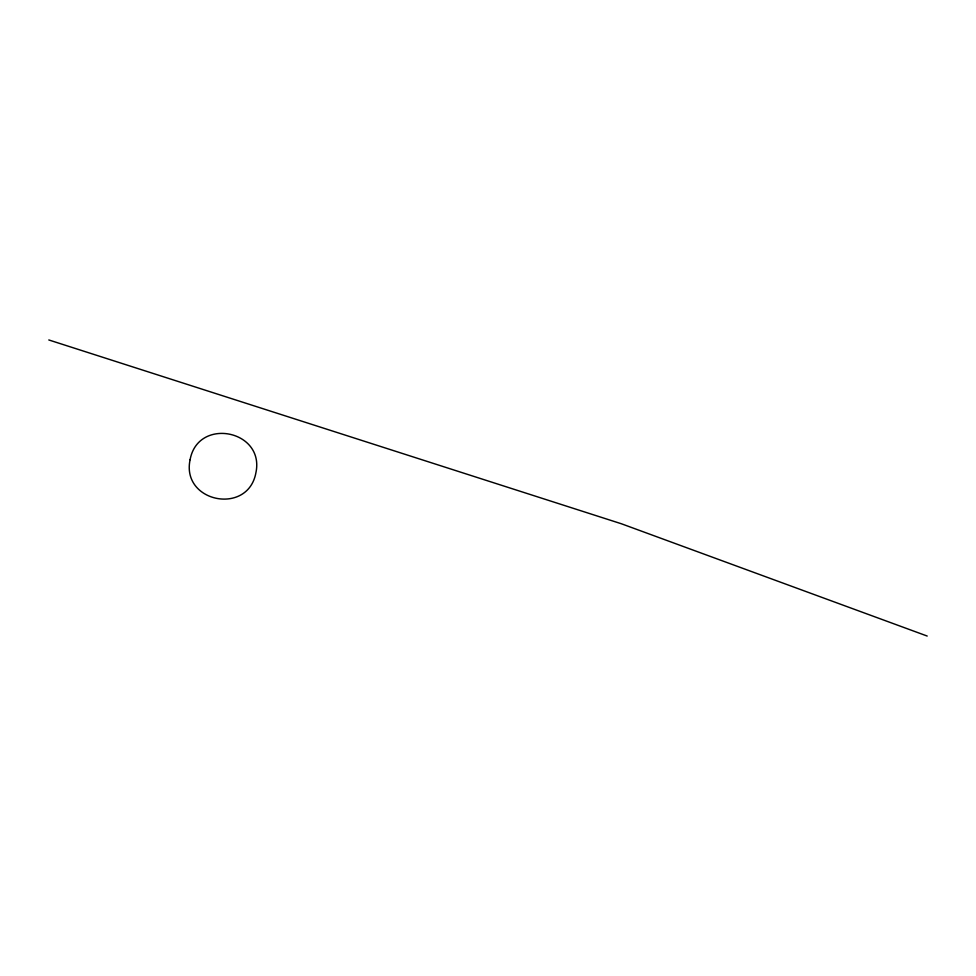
<?xml version="1.0" encoding="UTF-8"?>
<svg xmlns="http://www.w3.org/2000/svg" width="976" height="976" viewBox="0 0 976 976"><rect width="100%" height="100%" fill="white"/><g stroke="black" fill="none" stroke-linecap="round" stroke-linejoin="round"><path stroke-width="1.46" d="M48.8 339.953L621.444 523.783L927.2 636.047M190.1 459.708C180.938 502.372 248.026 515.718 255.895 472.799C265.045 430.135 197.957 416.789 190.1 459.708"/></g></svg>
